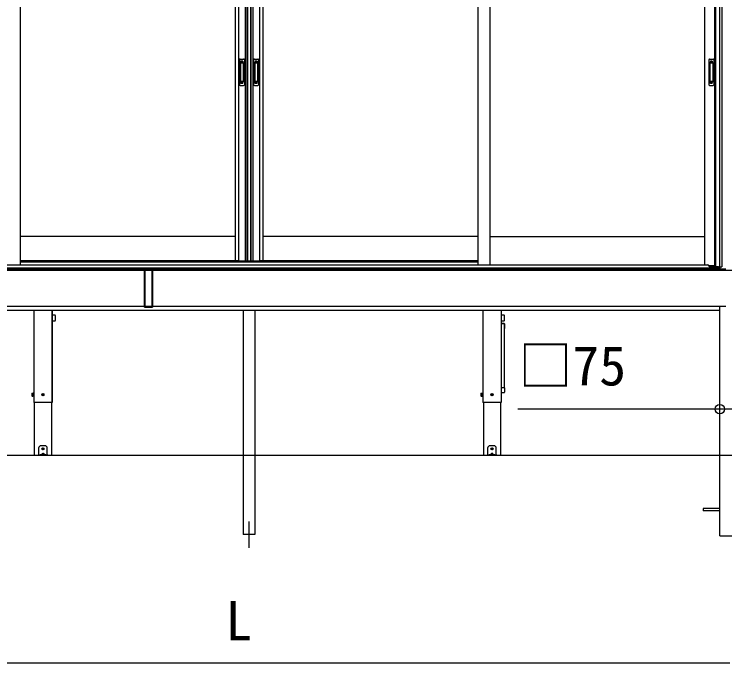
# Model space of a CAD drawing. Units: millimetres, scale not verified. Extents: x -10500 to 10500, y -15600 to 15524.
# Drawn here: x -6325 to -3635, y 2622 to 5076 of the extents above; entities that cross this region are included whole.
import ezdxf
from ezdxf.enums import TextEntityAlignment as Align

# ---------------------------------------------------------------- set-up
doc = ezdxf.new("R2010")
doc.units = ezdxf.units.MM
doc.header["$LTSCALE"] = 80
for name, color, linetype in [('0-3_YKK_12', 2, 'Continuous'), ('0-4_YKK_A1', 4, 'Continuous'), ('0-5_YKK_D', 6, 'Continuous')]:
    doc.layers.add(name, color=color, linetype=linetype)
doc.styles.add('ＭＳ ゴシック', font='')
doc.styles.get('ＭＳ ゴシック').set_extended_font_data('MS Gothic')

msp = doc.modelspace()

# ---------------------------------------------------------------- linework, layer by layer
at = {"layer": '0-3_YKK_12'}
msp.add_line((-5436.5, 3156.5), (-5436.5, 3056.5), dxfattribs=at)
at = {"layer": '0-4_YKK_A1'}
for p, q in [((-3655.3, 6093.5), (-3655.3, 4120.5)), ((-3646.5, 6093.5), (-3646.5, 4120.5)), ((-6302.75, 6063.5), (-6302.75, 4128)), ((-5489, 6063.5), (-5489, 4142.5)), ((-5475.8, 6063.5), (-5475.8, 4142.5)), ((-5451.2, 6063.5), (-5451.2, 4142.5)), ((-5444, 6063.5), (-5444, 4142.5)), ((-5442, 6063.5), (-5442, 4142.5)), ((-5430.2, 6063.5), (-5430.2, 4142.5)), ((-5429, 6063.5), (-5429, 4142.5)), ((-5421.8, 6063.5), (-5421.8, 4142.5)), ((-5397.2, 6063.5), (-5397.2, 4142.5)), ((-5384, 6063.5), (-5384, 4142.5)), ((-4570.25, 6063.5), (-4570.25, 4128)), ((-4525.25, 6063.5), (-4525.25, 4128)), ((-3711.5, 6063.5), (-3711.5, 4128)), ((-3673.7, 6063.5), (-3673.7, 4124.5)), ((-3670.5, 6063.5), (-3670.5, 4122)), ((-5473, 4903.5), (-5473, 4809.5)), ((-5470, 4906.5), (-5457, 4906.5)), ((-5460, 4898.5), (-5467, 4898.5)), ((-5467, 4898.49), (-5467, 4894)), ((-5460, 4896.09), (-5467, 4896.09)), ((-5460, 4898.49), (-5460, 4894)), ((-5454, 4903.5), (-5454, 4809.5)), ((-5419, 4903.5), (-5419, 4809.5)), ((-5416, 4906.5), (-5403, 4906.5)), ((-5406, 4898.5), (-5413, 4898.5)), ((-5413, 4898.49), (-5413, 4894)), ((-5406, 4896.09), (-5413, 4896.09)), ((-5406, 4898.49), (-5406, 4894)), ((-5400, 4903.5), (-5400, 4809.5)), ((-3695.5, 4903.5), (-3695.5, 4809.5)), ((-3692.5, 4906.5), (-3679.5, 4906.5)), ((-3682.5, 4898.5), (-3689.5, 4898.5)), ((-3689.5, 4898.49), (-3689.5, 4894)), ((-3682.5, 4896.09), (-3689.5, 4896.09)), ((-3682.5, 4898.49), (-3682.5, 4894)), ((-3676.5, 4903.5), (-3676.5, 4809.5)), ((-5469.2, 4892.5), (-5469.2, 4820.5)), ((-5469.1, 4892.95), (-5468.91, 4891.09)), ((-5468.91, 4890.09), (-5468.91, 4822.91)), ((-5458.8, 4893.5), (-5468.2, 4893.5)), ((-5459.16, 4891.09), (-5467.91, 4891.09)), ((-5460, 4895.59), (-5467, 4895.59)), ((-5458.17, 4891.09), (-5457.93, 4892.99)), ((-5458.17, 4890.09), (-5458.17, 4822.91)), ((-5457.8, 4892.5), (-5457.8, 4820.5)), ((-5415.2, 4892.5), (-5415.2, 4820.5)), ((-5415.1, 4892.95), (-5414.91, 4891.09)), ((-5414.91, 4890.09), (-5414.91, 4822.91)), ((-5404.8, 4893.5), (-5414.2, 4893.5)), ((-5405.16, 4891.09), (-5413.91, 4891.09)), ((-5406, 4895.59), (-5413, 4895.59)), ((-5404.17, 4891.09), (-5403.93, 4892.99)), ((-5404.17, 4890.09), (-5404.17, 4822.91)), ((-5403.8, 4892.5), (-5403.8, 4820.5)), ((-3691.7, 4892.5), (-3691.7, 4820.5)), ((-3691.6, 4892.95), (-3691.41, 4891.09)), ((-3691.41, 4890.09), (-3691.41, 4822.91)), ((-3681.3, 4893.5), (-3690.7, 4893.5)), ((-3681.66, 4891.09), (-3690.41, 4891.09)), ((-3682.5, 4895.59), (-3689.5, 4895.59)), ((-3680.67, 4891.09), (-3680.43, 4892.99)), ((-3680.67, 4890.09), (-3680.67, 4822.91)), ((-3680.3, 4892.5), (-3680.3, 4820.5)), ((-5469.1, 4820.05), (-5468.91, 4821.91)), ((-5458.8, 4819.5), (-5468.2, 4819.5)), ((-5459.16, 4821.91), (-5467.91, 4821.91)), ((-5467, 4814.51), (-5467, 4819)), ((-5460, 4817.41), (-5467, 4817.41)), ((-5460, 4816.91), (-5467, 4816.91)), ((-5460, 4814.51), (-5460, 4819)), ((-5457.93, 4820.01), (-5458.17, 4821.91)), ((-5415.1, 4820.05), (-5414.91, 4821.91)), ((-5404.8, 4819.5), (-5414.2, 4819.5)), ((-5405.16, 4821.91), (-5413.91, 4821.91)), ((-5413, 4814.51), (-5413, 4819)), ((-5406, 4817.41), (-5413, 4817.41)), ((-5406, 4816.91), (-5413, 4816.91)), ((-5406, 4814.51), (-5406, 4819)), ((-5403.93, 4820.01), (-5404.17, 4821.91)), ((-3691.6, 4820.05), (-3691.41, 4821.91)), ((-3681.3, 4819.5), (-3690.7, 4819.5)), ((-3681.66, 4821.91), (-3690.41, 4821.91)), ((-3689.5, 4814.51), (-3689.5, 4819)), ((-3682.5, 4817.41), (-3689.5, 4817.41)), ((-3682.5, 4816.91), (-3689.5, 4816.91)), ((-3682.5, 4814.51), (-3682.5, 4819)), ((-3680.43, 4820.01), (-3680.67, 4821.91)), ((-5470, 4806.5), (-5457, 4806.5)), ((-5460, 4814.5), (-5467, 4814.5)), ((-5416, 4806.5), (-5403, 4806.5)), ((-5406, 4814.5), (-5413, 4814.5)), ((-3692.5, 4806.5), (-3679.5, 4806.5)), ((-3682.5, 4814.5), (-3689.5, 4814.5)), ((-5489, 4234.5), (-6302.75, 4234.5)), ((-4570.25, 4234.5), (-5384, 4234.5)), ((-4525.25, 4234.5), (-3711.5, 4234.5)), ((-5477, 4142.5), (-6302.75, 4142.5)), ((-6302.75, 4139.5), (-4570.25, 4139.5)), ((-5489, 4142.5), (-5431, 4142.5)), ((-5442, 4142.5), (-5384, 4142.5)), ((-4570.25, 4142.5), (-5396, 4142.5)), ((-3670.5, 4124.5), (-3695.23, 4124.5)), ((-3695, 4121.5), (-3695, 4123)), ((-3670.5, 4122), (-3659.5, 4122)), ((-3660, 4114.5), (-3660, 4122)), ((-3659.5, 4114.5), (-3659.5, 4122)), ((1097.65, 4106.5), (-9277.27, 4106.5)), ((-5831.5, 4111.5), (-8000.5, 4111.5)), ((-3654.5, 4114.5), (-7214, 4114.5)), ((-7213, 4114.5), (-3660, 4114.5)), ((-5831.5, 4110.59), (-5831.5, 4113)), ((-5831.5, 3970.41), (-5831.5, 4110.59)), ((-5830.5, 4114), (-5802.5, 4114)), ((-5830.5, 4113.71), (-5830.5, 4114)), ((-5830.5, 4113.71), (-5830.5, 4111.29)), ((-5802.5, 4113.71), (-5830.5, 4113.71)), ((-5802.5, 4113.71), (-5802.5, 4114)), ((-5802.5, 4111.29), (-5802.5, 4113.71)), ((-5801.5, 4110.59), (-5802.5, 4110.59)), ((-5802.5, 3970.41), (-5802.5, 4110.59)), ((-5801.5, 4113), (-5801.5, 4110.59)), ((-3631.5, 4111.5), (-5801.5, 4111.5)), ((-5801.5, 4110.59), (-5801.5, 3970.41)), ((-3659.5, 4114.5), (-3658.4, 4114.5)), ((-3654.5, 4111.5), (-3654.5, 4114.5)), ((-5831.5, 3969.5), (-8000.5, 3969.5)), ((-7219, 3956.5), (-3654, 3956.5)), ((-6251.58, 3956.5), (-6251.58, 3606.5)), ((-6251.5, 3956.5), (-6251.5, 3606.5)), ((-6181.5, 3956.5), (-6181.5, 3606.5)), ((-6181.42, 3606.5), (-6181.42, 3956.5)), ((-5831.5, 3968), (-5831.5, 3970.41)), ((-5831.5, 3970.41), (-5830.5, 3970.41)), ((-5830.5, 3970.41), (-5802.5, 3970.41)), ((-5830.5, 3969.71), (-5830.5, 3970.41)), ((-5802.5, 3969.71), (-5830.5, 3969.71)), ((-5830.5, 3969.71), (-5830.5, 3967.29)), ((-5830.5, 3967.29), (-5802.5, 3967.29)), ((-5830.5, 3967.29), (-5830.5, 3967)), ((-5802.5, 3967), (-5830.5, 3967)), ((-5802.5, 3970.41), (-5801.5, 3970.41)), ((-5802.5, 3969.71), (-5802.5, 3970.41)), ((-5802.5, 3967.29), (-5802.5, 3969.71)), ((-5802.5, 3967.29), (-5802.5, 3967)), ((-5801.5, 3970.41), (-5801.5, 3968)), ((-3631.5, 3969.5), (-5801.5, 3969.5)), ((-5459, 3956.5), (-5459, 3406.5)), ((-5414, 3956.5), (-5414, 3406.5)), ((-4551.58, 3956.5), (-4551.58, 3606.5)), ((-4551.5, 3956.5), (-4551.5, 3606.5)), ((-4481.5, 3956.5), (-4481.5, 3606.5)), ((-4481.42, 3956.5), (-4481.42, 3606.5)), ((-6170.3, 3936.7), (-6180.7, 3936.7)), ((-6169.3, 3917.3), (-6169.3, 3935.7)), ((-4470.3, 3936.7), (-4480.7, 3936.7)), ((-4469.3, 3917.3), (-4469.3, 3935.7)), ((-6180.7, 3916.3), (-6170.3, 3916.3)), ((-4480.7, 3916.3), (-4470.3, 3916.3)), ((-4470.3, 3905.16), (-4480.7, 3905.16)), ((-4470.3, 3904.91), (-4480.7, 3904.91)), ((-4470.5, 3904.54), (-4480.5, 3904.54)), ((-4469.5, 3662.92), (-4469.5, 3903.62)), ((-4469.3, 3904.16), (-4469.3, 3887.01)), ((-4480.7, 3663.29), (-4470.3, 3663.29)), ((-4469.3, 3662.36), (-4469.3, 3662.23)), ((-4469.3, 3662.23), (-4469.3, 3661.7)), ((-4469.3, 3661.7), (-4469.3, 3659.14)), ((-4469.3, 3659.14), (-4469.3, 3647.45)), ((-6258.3, 3641.5), (-6257.85, 3642.27)), ((-6258.3, 3641.5), (-6258.3, 3631.5)), ((-6258.3, 3631.5), (-6257.85, 3630.73)), ((-6257.85, 3642.27), (-6254.3, 3642.27)), ((-6257.85, 3639.39), (-6254.3, 3639.39)), ((-6257.85, 3633.61), (-6254.3, 3633.61)), ((-6254.3, 3642.27), (-6254.3, 3630.73)), ((-6253.1, 3642.75), (-6251.5, 3642.75)), ((-6218.75, 3637), (-6217.64, 3637.02)), ((-6218.75, 3636), (-6217.64, 3635.98)), ((-6217.64, 3637.02), (-6217.12, 3637.12)), ((-6217.64, 3635.98), (-6217.12, 3635.88)), ((-6217.02, 3637.64), (-6217.12, 3637.12)), ((-6217.02, 3635.36), (-6217.12, 3635.88)), ((-6217, 3638.74), (-6217.02, 3637.64)), ((-6217, 3634.26), (-6217.02, 3635.36)), ((-6216, 3638.74), (-6215.98, 3637.64)), ((-6216, 3634.26), (-6215.98, 3635.36)), ((-6215.98, 3637.64), (-6215.88, 3637.12)), ((-6215.98, 3635.36), (-6215.88, 3635.88)), ((-6215.36, 3637.02), (-6215.88, 3637.12)), ((-6215.36, 3635.98), (-6215.88, 3635.88)), ((-6214.26, 3637), (-6215.36, 3637.02)), ((-6214.26, 3636), (-6215.36, 3635.98)), ((-4558.3, 3641.5), (-4557.85, 3642.27)), ((-4558.3, 3641.5), (-4558.3, 3631.5)), ((-4558.3, 3631.5), (-4557.85, 3630.73)), ((-4557.85, 3642.27), (-4554.3, 3642.27)), ((-4557.85, 3639.39), (-4554.3, 3639.39)), ((-4557.85, 3633.61), (-4554.3, 3633.61)), ((-4554.3, 3642.27), (-4554.3, 3630.73)), ((-4553.1, 3642.75), (-4551.5, 3642.75)), ((-4518.75, 3637), (-4517.64, 3637.02)), ((-4518.75, 3636), (-4517.64, 3635.98)), ((-4517.64, 3637.02), (-4517.12, 3637.12)), ((-4517.64, 3635.98), (-4517.12, 3635.88)), ((-4517.02, 3637.64), (-4517.12, 3637.12)), ((-4517.02, 3635.36), (-4517.12, 3635.88)), ((-4517, 3638.74), (-4517.02, 3637.64)), ((-4517, 3634.26), (-4517.02, 3635.36)), ((-4516, 3638.74), (-4515.98, 3637.64)), ((-4516, 3634.26), (-4515.98, 3635.36)), ((-4515.98, 3637.64), (-4515.88, 3637.12)), ((-4515.98, 3635.36), (-4515.88, 3635.88)), ((-4515.36, 3637.02), (-4515.88, 3637.12)), ((-4515.36, 3635.98), (-4515.88, 3635.88)), ((-4514.26, 3637), (-4515.36, 3637.02)), ((-4514.26, 3636), (-4515.36, 3635.98)), ((-4480.7, 3644.21), (-4470.3, 3644.21)), ((-6257.85, 3630.73), (-6254.3, 3630.73)), ((-6181.42, 3606.5), (-6251.58, 3606.5)), ((-6249.15, 3606.5), (-6249.15, 3406.5)), ((-6183.85, 3606.5), (-6183.85, 3406.5)), ((-4557.85, 3630.73), (-4554.3, 3630.73)), ((-4481.42, 3606.5), (-4551.58, 3606.5)), ((-4549.15, 3606.5), (-4549.15, 3406.5)), ((-4483.85, 3606.5), (-4483.85, 3406.5)), ((-6232.5, 3409.5), (-6232.5, 3436.67)), ((-6227.5, 3442.5), (-6231.91, 3438.09)), ((-6205.5, 3442.5), (-6227.5, 3442.5)), ((-6218.75, 3432), (-6217.64, 3432.02)), ((-6218.75, 3431), (-6217.64, 3430.98)), ((-6217.64, 3432.02), (-6217.12, 3432.12)), ((-6217.64, 3430.98), (-6217.12, 3430.88)), ((-6217.02, 3432.64), (-6217.12, 3432.12)), ((-6217.02, 3430.36), (-6217.12, 3430.88)), ((-6217, 3433.74), (-6217.02, 3432.64)), ((-6217, 3429.26), (-6217.02, 3430.36)), ((-6216, 3433.74), (-6215.98, 3432.64)), ((-6216, 3429.26), (-6215.98, 3430.36)), ((-6215.98, 3432.64), (-6215.88, 3432.12)), ((-6215.98, 3430.36), (-6215.88, 3430.88)), ((-6215.36, 3432.02), (-6215.88, 3432.12)), ((-6215.36, 3430.98), (-6215.88, 3430.88)), ((-6214.26, 3432), (-6215.36, 3432.02)), ((-6214.26, 3431), (-6215.36, 3430.98)), ((-6201.09, 3438.09), (-6205.5, 3442.5)), ((-6200.5, 3409.5), (-6200.5, 3436.67)), ((-4532.5, 3409.5), (-4532.5, 3436.67)), ((-4527.5, 3442.5), (-4531.91, 3438.09)), ((-4505.5, 3442.5), (-4527.5, 3442.5)), ((-4518.75, 3432), (-4517.64, 3432.02)), ((-4518.75, 3431), (-4517.64, 3430.98)), ((-4517.64, 3432.02), (-4517.12, 3432.12)), ((-4517.64, 3430.98), (-4517.12, 3430.88)), ((-4517.02, 3432.64), (-4517.12, 3432.12)), ((-4517.02, 3430.36), (-4517.12, 3430.88)), ((-4517, 3433.74), (-4517.02, 3432.64)), ((-4517, 3429.26), (-4517.02, 3430.36)), ((-4516, 3433.74), (-4515.98, 3432.64)), ((-4516, 3429.26), (-4515.98, 3430.36)), ((-4515.98, 3432.64), (-4515.88, 3432.12)), ((-4515.98, 3430.36), (-4515.88, 3430.88)), ((-4515.36, 3432.02), (-4515.88, 3432.12)), ((-4515.36, 3430.98), (-4515.88, 3430.88)), ((-4514.26, 3432), (-4515.36, 3432.02)), ((-4514.26, 3431), (-4515.36, 3430.98)), ((-4501.09, 3438.09), (-4505.5, 3442.5)), ((-4500.5, 3409.5), (-4500.5, 3436.67)), ((1097.65, 3406.5), (-9277.27, 3406.5)), ((-6183.85, 3406.5), (-6249.15, 3406.5)), ((-6232.5, 3409), (-6232.5, 3409.5)), ((-6232.5, 3406.5), (-6232.5, 3409)), ((-6232.5, 3409), (-6231.91, 3409)), ((-6231.91, 3406.5), (-6232.5, 3406.5)), ((-6231.91, 3409), (-6227.5, 3409)), ((-6205.5, 3409), (-6227.5, 3409)), ((-6205.5, 3406.5), (-6227.5, 3406.5)), ((-6217.94, 3413.96), (-6222.4, 3409.5)), ((-6220.5, 3409.92), (-6220.5, 3409.5)), ((-6220.5, 3409.5), (-6212.5, 3409.5)), ((-6220, 3409), (-6213, 3409)), ((-6210.6, 3409.5), (-6215.06, 3413.96)), ((-6212.5, 3409.92), (-6212.5, 3409.5)), ((-6205.5, 3406.5), (-6205.5, 3409)), ((-6205.5, 3409), (-6201.09, 3409)), ((-6201.09, 3406.5), (-6205.5, 3406.5)), ((-6201.09, 3409), (-6200.5, 3409)), ((-6200.5, 3409.5), (-6200.5, 3409)), ((-5459, 3406.5), (-5459, 3106.5)), ((-5414, 3406.5), (-5414, 3106.5)), ((-4483.85, 3406.5), (-4549.15, 3406.5)), ((-4532.5, 3409), (-4532.5, 3409.5)), ((-4532.5, 3406.5), (-4532.5, 3409)), ((-4532.5, 3409), (-4531.91, 3409)), ((-4531.91, 3406.5), (-4532.5, 3406.5)), ((-4531.91, 3409), (-4527.5, 3409)), ((-4505.5, 3409), (-4527.5, 3409)), ((-4505.5, 3406.5), (-4527.5, 3406.5)), ((-4517.94, 3413.96), (-4522.4, 3409.5)), ((-4520.5, 3409.92), (-4520.5, 3409.5)), ((-4520.5, 3409.5), (-4512.5, 3409.5)), ((-4520, 3409), (-4513, 3409)), ((-4510.6, 3409.5), (-4515.06, 3413.96)), ((-4512.5, 3409.92), (-4512.5, 3409.5)), ((-4505.5, 3406.5), (-4505.5, 3409)), ((-4505.5, 3409), (-4501.09, 3409)), ((-4501.09, 3406.5), (-4505.5, 3406.5)), ((-4501.09, 3409), (-4500.5, 3409)), ((-4500.5, 3409.5), (-4500.5, 3409)), ((-3654, 3206), (-3716.5, 3206)), ((-3716.5, 3206), (-3716.5, 3197)), ((-3654, 3197), (-3716.5, 3197)), ((-5414, 3106.5), (-5459, 3106.5)), ((-3654, 3101.5), (-3579, 3101.5))]:
    msp.add_line(p, q, dxfattribs=at)
for points in [[(-7173, 4128), (-6302.75, 4128), (-3700, 4128)], [(-3695, 4121.5), (-3670.5, 4121.5), (-3660, 4121.5)], [(-3658.4, 4114.5), (-3658.4, 4120.5), (-3646.5, 4120.5)], [(-3654, 4120.5), (-3654, 4114.5), (-3654, 4111.5)], [(-5830.5, 4111.29), (-5830.5, 4110.59), (-5831.5, 4110.59)], [(-5830.5, 4111.29), (-5802.5, 4111.29), (-5802.5, 4110.59), (-5830.5, 4110.59), (-5830.5, 3970.41)], [(-3654, 3101.5), (-3654, 3406.5), (-3654, 3969.5)], [(-6251.5, 3630.25), (-6253.1, 3630.25), (-6253.1, 3642.75)], [(-4551.5, 3630.25), (-4553.1, 3630.25), (-4553.1, 3642.75)], [(-4469.3, 3647.45), (-4469.3, 3645.4), (-4469.3, 3645.21)], [(-6227.5, 3409), (-6227.5, 3406.5), (-6231.91, 3406.5)], [(-6200.5, 3409), (-6200.5, 3406.5), (-6201.09, 3406.5)], [(-4527.5, 3409), (-4527.5, 3406.5), (-4531.91, 3406.5)], [(-4500.5, 3409), (-4500.5, 3406.5), (-4501.09, 3406.5)]]:
    msp.add_lwpolyline(points, dxfattribs=at)
for points in [[(-6254.3, 3642.25), (-6253.1, 3642.25), (-6253.1, 3630.75), (-6254.3, 3630.75)], [(-4554.3, 3642.25), (-4553.1, 3642.25), (-4553.1, 3630.75), (-4554.3, 3630.75)]]:
    msp.add_lwpolyline(points, close=True, dxfattribs=at)
for centre, radius in [((-6216.5, 3636.5), 4), ((-6214.38, 3634.38), 0.3), ((-4516.5, 3636.5), 4), ((-4514.38, 3634.38), 0.3), ((-6216.5, 3431.5), 4), ((-6214.38, 3429.38), 0.3), ((-4516.5, 3431.5), 4), ((-4514.38, 3429.38), 0.3)]:
    msp.add_circle(centre, radius, dxfattribs=at)
for centre, radius, start, end in [((-5470, 4903.5), 3, 90, 180), ((-5457, 4903.5), 3, 0, 90), ((-5416, 4903.5), 3, 90, 180), ((-5403, 4903.5), 3, 0, 90), ((-3692.5, 4903.5), 3, 90, 180), ((-3679.5, 4903.5), 3, 0, 90), ((-5468.2, 4892.5), 1, 90, 180), ((-5467.91, 4890.09), 1, 90, 180), ((-5459.17, 4890.09), 1, 0, 90), ((-5458.8, 4892.5), 1, 0, 90), ((-5414.2, 4892.5), 1, 90, 180), ((-5413.91, 4890.09), 1, 90, 180), ((-5405.17, 4890.09), 1, 0, 90), ((-5404.8, 4892.5), 1, 0, 90), ((-3690.7, 4892.5), 1, 90, 180), ((-3690.41, 4890.09), 1, 90, 180), ((-3681.67, 4890.09), 1, 0, 90), ((-3681.3, 4892.5), 1, 0, 90), ((-5468.2, 4820.5), 1, 180, 270), ((-5467.91, 4822.91), 1, 180, 270), ((-5459.17, 4822.91), 1, 270, 0), ((-5458.8, 4820.5), 1, 270, 0), ((-5414.2, 4820.5), 1, 180, 270), ((-5413.91, 4822.91), 1, 180, 270), ((-5405.17, 4822.91), 1, 270, 0), ((-5404.8, 4820.5), 1, 270, 0), ((-3690.7, 4820.5), 1, 180, 270), ((-3690.41, 4822.91), 1, 180, 270), ((-3681.67, 4822.91), 1, 270, 0), ((-3681.3, 4820.5), 1, 270, 0), ((-5470, 4809.5), 3, 180, 270), ((-5457, 4809.5), 3, 270, 0), ((-5416, 4809.5), 3, 180, 270), ((-5403, 4809.5), 3, 270, 0), ((-3692.5, 4809.5), 3, 180, 270), ((-3679.5, 4809.5), 3, 270, 0), ((-3700, 4123), 5, 0, 90), ((-5830.63, 4112.82), 0.893, 81.95053, 168.57825), ((-5830.63, 4110.41), 0.893, 81.95053, 168.57825), ((-5830.5, 4113), 1, 90, 180), ((-5802.38, 4112.82), 0.893, 11.42175, 98.04947), ((-5802.38, 4110.41), 0.893, 11.42175, 98.04947), ((-5802.5, 4113), 1, 0, 90), ((-5830.63, 3970.59), 0.893, 191.42175, 278.04947), ((-5830.63, 3968.18), 0.893, 191.42175, 278.04947), ((-5830.5, 3968), 1, 180, 270), ((-5802.38, 3970.59), 0.893, 261.95053, 348.57825), ((-5802.38, 3968.18), 0.893, 261.95053, 348.57825), ((-5802.5, 3968), 1, 270, 0), ((-6180.7, 3935.7), 1, 90, 136.07133), ((-6170.3, 3935.7), 1, 0, 90), ((-4480.7, 3935.7), 1, 90, 136.07133), ((-4470.3, 3935.7), 1, 0, 90), ((-6180.7, 3917.3), 1, 223.92867, 270), ((-6170.3, 3917.3), 1, 270, 0), ((-4480.7, 3917.3), 1, 223.92867, 270), ((-4480.7, 3904.16), 1, 90, 136.07133), ((-4480.71, 3903.89), 1.03, 89.33234, 133.67747), ((-4480.54, 3903.58), 0.964, 87.79679, 156.39643), ((-4470.46, 3903.58), 0.964, 2.3873, 92.20321), ((-4470.3, 3917.3), 1, 270, 0), ((-4470.3, 3904.16), 1, 0, 90), ((-4470.26, 3903.95), 0.964, 2.3873, 92.20321), ((-4470.18, 3887.01), 0.881, 320.61871, 359.66491), ((-4480.74, 3662.32), 0.964, 87.79679, 135.1392), ((-4470.26, 3662.32), 0.964, 2.3873, 92.20321), ((-6255.74, 3640.83), 2.56, 145.61708, 214.38292), ((-6248.75, 3636.5), 9.55, 162.41276, 197.58724), ((-6255.74, 3632.17), 2.56, 145.61708, 214.38292), ((-6216.5, 3636.5), 2.3, 167.44414, 192.55586), ((-6216.5, 3636.5), 2.3, 77.44414, 102.55586), ((-6216.5, 3636.5), 2.3, 257.44414, 282.55586), ((-6216.5, 3636.5), 2.3, 347.44414, 12.55586), ((-4555.74, 3640.83), 2.56, 145.61708, 214.38292), ((-4548.75, 3636.5), 9.55, 162.41276, 197.58724), ((-4555.74, 3632.17), 2.56, 145.61708, 214.38292), ((-4516.5, 3636.5), 2.3, 167.44414, 192.55586), ((-4516.5, 3636.5), 2.3, 77.44414, 102.55586), ((-4516.5, 3636.5), 2.3, 257.44414, 282.55586), ((-4516.5, 3636.5), 2.3, 347.44414, 12.55586), ((-4480.7, 3645.21), 1, 223.92867, 270), ((-4470.3, 3645.21), 1, 270, 0), ((-6230.5, 3436.67), 2, 135, 180), ((-6216.5, 3431.5), 2.3, 167.44414, 192.55586), ((-6216.5, 3431.5), 2.3, 77.44414, 102.55586), ((-6216.5, 3431.5), 2.3, 257.44414, 282.55586), ((-6216.5, 3431.5), 2.3, 347.44414, 12.55586), ((-6202.5, 3436.67), 2, 0, 45), ((-4530.5, 3436.67), 2, 135, 180), ((-4516.5, 3431.5), 2.3, 167.44414, 192.55586), ((-4516.5, 3431.5), 2.3, 77.44414, 102.55586), ((-4516.5, 3431.5), 2.3, 257.44414, 282.55586), ((-4516.5, 3431.5), 2.3, 347.44414, 12.55586), ((-4502.5, 3436.67), 2, 0, 45), ((-6219.5, 3409.92), 1, 126.03188, 180), ((-6220, 3409.5), 0.5, 180, 270), ((-6216.5, 3405.8), 6.1, 53.96812, 126.03188), ((-6213, 3409.5), 0.5, 270, 0), ((-6213.5, 3409.92), 1, 0, 53.96812), ((-4519.5, 3409.92), 1, 126.03188, 180), ((-4520, 3409.5), 0.5, 180, 270), ((-4516.5, 3405.8), 6.1, 53.96812, 126.03188), ((-4513, 3409.5), 0.5, 270, 0), ((-4513.5, 3409.92), 1, 0, 53.96812)]:
    msp.add_arc(centre, radius, start, end, dxfattribs=at)
for centre, major_axis, ratio, start_param, end_param in [((-6221.9, 3409.5), (0.688, 0.425), 0.381966, 2.1243707, 3.695167), ((-6216.5, 3411.07), (0, -3.54), 0.707107, 2.5261129, 3.7570724), ((-6211.1, 3409.5), (0.688, -0.425), 0.381966, 5.7296109, 7.3004073), ((-4521.9, 3409.5), (0.688, 0.425), 0.381966, 2.1243707, 3.695167), ((-4516.5, 3411.07), (0, -3.54), 0.707107, 2.5261129, 3.7570724), ((-4511.1, 3409.5), (0.688, -0.425), 0.381966, 5.7296109, 7.3004073)]:
    msp.add_ellipse(centre, major_axis=major_axis, ratio=ratio, start_param=start_param, end_param=end_param, dxfattribs=at)
at = {"layer": '0-5_YKK_D'}
for p, q in [((-3654, 3581.5), (-4418.14, 3581.5)), ((-3579, 3581.5), (-3654, 3581.5)), ((-7256.5, 2621.5), (-3616.5, 2621.5))]:
    msp.add_line(p, q, dxfattribs=at)
msp.add_circle((-3654, 3581.5), 18, dxfattribs=at)

# ---------------------------------------------------------------- texts
at = {"layer": '0-5_YKK_D', "style": 'ＭＳ ゴシック'}
for s, p in [('□75', (-4416.39, 3626.14)), ('L', (-5526.33, 2661.5))]:
    msp.add_text(s, height=149.6, dxfattribs=at).set_placement(p, align=Align.BOTTOM_LEFT)

doc.saveas('drawing.dxf')
